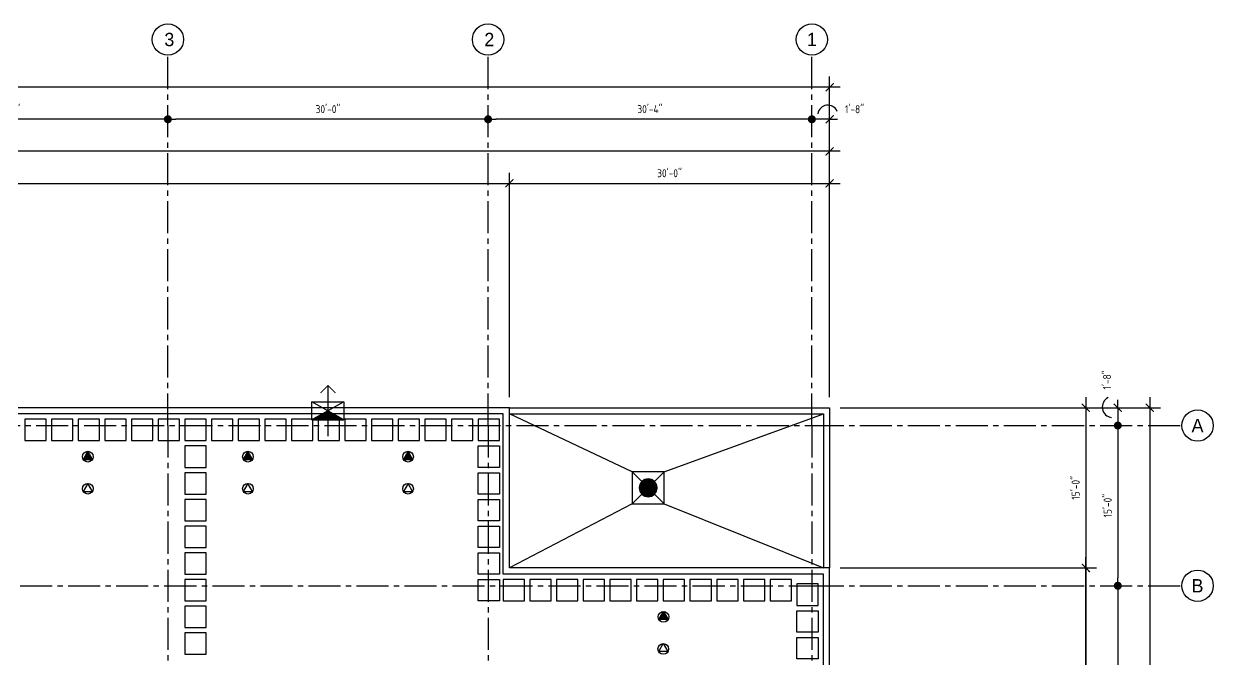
# Model space of a CAD drawing. Header units: inches. Extents: x 5893 to 9323, y 5265 to 7121.
# Drawn here: x 7986 to 9323, y 6408 to 7121 of the extents above; entities that cross this region are included whole.
import ezdxf
from ezdxf.enums import TextEntityAlignment as Align

# ---------------------------------------------------------------- set-up
doc = ezdxf.new("R2010")
doc.units = ezdxf.units.IN
doc.header["$LTSCALE"] = 48
doc.header["$MEASUREMENT"] = 0
doc.linetypes.add('CENTER2', pattern=[1.125, 0.75, -0.125, 0.125, -0.125])
doc.layers.get('0').update_dxf_attribs({"linetype": 'CONTINUOUS'})
doc.layers.get('DEFPOINTS').update_dxf_attribs({"linetype": 'CONTINUOUS'})
for name, color, linetype in [('A_0_BLDGRD', 35, 'CENTER2'), ('A_0_COL-GRID', 40, 'CONTINUOUS'), ('A_0_DIMGRD', 9, 'CENTER2'), ('A_0_DIMTXT_8', 4, 'CONTINUOUS'), ('A_0_DIMTXT_MAIN', 4, 'CONTINUOUS'), ('A_0_DIMTXT_MINOR', 4, 'CONTINUOUS'), ('A_8-9_COPING', 1, 'CONTINUOUS'), ('A_9_CW_COPING', 2, 'CONTINUOUS'), ('A_MS_DRAINS', 7, 'CONTINUOUS'), ('A_MS_HATCH', 6, 'CONTINUOUS'), ('A_MS_PAVERS', 1, 'CONTINUOUS'), ('A_MS_SLOPE_V', 1, 'CONTINUOUS')]:
    doc.layers.add(name, color=color, linetype=linetype)
doc.styles.add('ARCHITXT', font='architxt.shx')
doc.styles.add('AVANT', font='AVGARDN.TTF')
doc.dimstyles.new('DOT', dxfattribs={"dimscale": 96, "dimtxt": 0.09375, "dimasz": 0.09375, "dimexe": 0.125, "dimexo": 0.125, "dimgap": 0.0625, "dimtad": 1, "dimdec": 6, "dimzin": 3, "dimdsep": 46, "dimlunit": 4, "dimtxsty": 'ARCHITXT', "dimblk1": 'DOT', "dimblk2": 'DOT', "dimsah": 1, "dimcen": 0, "dimdle": 0.125, "dimse1": 1, "dimclrd": 256, "dimclre": 256, "dimclrt": 256, "dimadec": 0, "dimazin": 0, "dimtfac": 1, "dimtdec": 6, "dimtmove": 2, "dimatfit": 3, "dimldrblk": 'DOT', "dimfxl": 1, "dimfrac": 2, "dimtolj": 1, "dimtzin": 3, "dimarcsym": 0})
doc.dimstyles.new('TICK', dxfattribs={"dimscale": 96, "dimtxt": 0.09375, "dimasz": 0.09375, "dimexe": 0.125, "dimexo": 0.125, "dimgap": 0.0625, "dimtad": 1, "dimdec": 6, "dimzin": 3, "dimdsep": 46, "dimlunit": 4, "dimtxsty": 'ARCHITXT', "dimblk1": 'ARCHTICK', "dimblk2": 'ARCHTICK', "dimsah": 1, "dimcen": 0, "dimdle": 0.125, "dimclrd": 256, "dimclre": 256, "dimclrt": 256, "dimadec": 0, "dimazin": 0, "dimtfac": 1, "dimtdec": 6, "dimtmove": 2, "dimatfit": 3, "dimldrblk": 'ARCHTICK', "dimfxl": 1, "dimfrac": 2, "dimtolj": 1, "dimtzin": 3, "dimarcsym": 0})
doc.dimstyles.new('TICKDOT', dxfattribs={"dimscale": 96, "dimtxt": 0.09375, "dimasz": 0.09375, "dimexe": 0.125, "dimexo": 0.125, "dimgap": 0.0625, "dimtad": 1, "dimdec": 6, "dimzin": 3, "dimdsep": 46, "dimlunit": 4, "dimtxsty": 'ARCHITXT', "dimblk1": 'ARCHTICK', "dimblk2": 'DOT', "dimsah": 1, "dimcen": 0, "dimdle": 0.125, "dimclrd": 256, "dimclre": 256, "dimclrt": 256, "dimadec": 0, "dimazin": 0, "dimtfac": 1, "dimtdec": 6, "dimtmove": 2, "dimatfit": 3, "dimldrblk": 'ARCHTICK', "dimfxl": 1, "dimfrac": 2, "dimtolj": 1, "dimtzin": 3, "dimarcsym": 0})

# ---------------------------------------------------------------- blocks, each defined once
blk = doc.blocks.new('SD-6X24')
at = {"layer": 'A_MS_HATCH'}
h = blk.add_hatch(dxfattribs=at)
h.set_pattern_fill('ANSI37', color=256, scale=4, angle=270, style=0)
h.set_pattern_definition([(315, (-6969.3838, -6302.17434), (0.35355339, 0.35355339), []), (45, (-6969.3838, -6302.17434), (-0.35355339, 0.35355339), [])])
h.paths.add_polyline_path([(-18, -10), (0, 0), (18, -10)])
at = {"layer": 'A_MS_DRAINS'}
for p, q in [((0, 28.5), (0, -28.5)), ((-18, 10), (0, 0)), ((0, 0), (18, 10))]:
    blk.add_line(p, q, dxfattribs=at)
at = {"layer": 'A_MS_DRAINS', "const_width": 1}
blk.add_lwpolyline([(-8.5, 20), (0, 28.5), (8.5, 20)], dxfattribs=at)
at = {"layer": 'A_MS_DRAINS'}
for points in [[(-18, -10), (18, -10), (18, 10), (-18, 10)], [(-18, -10), (0, 0), (18, -10)]]:
    blk.add_lwpolyline(points, close=True, dxfattribs=at)
blk = doc.blocks.new('RD-20DIA')
at = {"layer": 'A_MS_HATCH'}
h = blk.add_hatch(dxfattribs=at)
h.set_pattern_fill('ANSI37', color=256, scale=4, angle=90, style=0)
h.set_pattern_definition([(135, (-6240, -5706), (-0.35355339, -0.35355339), []), (225, (-6240, -5706), (0.35355339, -0.35355339), [])])
edge = h.paths.add_edge_path()
edge.add_arc((0, 0), 10, 0, 360)
at = {"layer": 'A_MS_DRAINS', "color": 30}
for p, q in [((-18, -18), (18, 18)), ((18, -18), (-18, 18))]:
    blk.add_line(p, q, dxfattribs=at)
at = {"layer": 'A_MS_DRAINS'}
blk.add_lwpolyline([(18, -18), (-18, -18), (-18, 18), (18, 18)], close=True, dxfattribs=at)
blk.add_circle((0, 0), 10, dxfattribs=at)
blk = doc.blocks.new('_ARCHTICK')
at = {"color": 0, "linetype": 'ByBlock', "const_width": 0.15}
blk.add_lwpolyline([(-0.5, -0.5), (0.5, 0.5)], dxfattribs=at)
blk = doc.blocks.new('*D29')
at = {"layer": 'A_0_DIMTXT_MAIN', "lineweight": -2, "transparency": 16777216}
for p, q in [((6324, 6702), (6324, 7062)), ((8892, 6702), (8892, 7062)), ((8904, 7050), (6312, 7050))]:
    blk.add_line(p, q, dxfattribs=at)
at = {"layer": 'DEFPOINTS', "color": 0, "transparency": 16777216}
for p in [(6324, 7050), (6324, 6690), (8892, 6690)]:
    blk.add_point(p, dxfattribs=at)
at = {"layer": 'A_0_DIMTXT_MAIN', "lineweight": -2, "transparency": 16777216, "xscale": 9, "yscale": 9, "zscale": 9, "rotation": 180}
blk.add_blockref('_ARCHTICK', (6324, 7050), dxfattribs=at)
at = {"layer": 'A_0_DIMTXT_MAIN', "lineweight": -2, "transparency": 16777216, "xscale": 9, "yscale": 9, "zscale": 9}
blk.add_blockref('_ARCHTICK', (8892, 7050), dxfattribs=at)
at = {"layer": 'A_0_DIMTXT_MAIN', "transparency": 16777216, "insert": (7608, 7061.4), "char_height": 9, "attachment_point": 5, "style": 'ARCHITXT'}
blk.add_mtext('\\A1;214\'-0"', dxfattribs=at)
blk = doc.blocks.new('_DOT')
at = {"color": 0, "linetype": 'ByBlock'}
blk.add_line((-0.5, 0), (-1, 0), dxfattribs=at)
at = {"color": 0, "linetype": 'ByBlock', "const_width": 0.5}
blk.add_lwpolyline([(-0.25, 0, 1), (0.25, 0, 1)], format="xyb", close=True, dxfattribs=at)
blk = doc.blocks.new('*D35')
at = {"layer": 'A_0_DIMTXT_MAIN', "lineweight": -2, "transparency": 16777216}
blk.add_line((8139, 7014), (7797, 7014), dxfattribs=at)
at = {"layer": 'DEFPOINTS', "color": 0, "transparency": 16777216}
for p in [(7788, 7014), (7788, 7014), (8148, 7014)]:
    blk.add_point(p, dxfattribs=at)
at = {"layer": 'A_0_DIMTXT_MAIN', "lineweight": -2, "transparency": 16777216, "xscale": 9, "yscale": 9, "zscale": 9, "rotation": 180}
blk.add_blockref('_DOT', (7788, 7014), dxfattribs=at)
at = {"layer": 'A_0_DIMTXT_MAIN', "lineweight": -2, "transparency": 16777216, "xscale": 9, "yscale": 9, "zscale": 9}
blk.add_blockref('_DOT', (8148, 7014), dxfattribs=at)
at = {"layer": 'A_0_DIMTXT_MAIN', "transparency": 16777216, "insert": (7968, 7025.4), "char_height": 9, "attachment_point": 5, "style": 'ARCHITXT'}
blk.add_mtext('\\A1;30\'-0"', dxfattribs=at)
blk = doc.blocks.new('*D36')
at = {"layer": 'A_0_DIMTXT_MAIN', "lineweight": -2, "transparency": 16777216}
blk.add_line((8499, 7014), (8157, 7014), dxfattribs=at)
at = {"layer": 'DEFPOINTS', "color": 0, "transparency": 16777216}
for p in [(8148, 7014), (8148, 7014), (8508, 7014)]:
    blk.add_point(p, dxfattribs=at)
at = {"layer": 'A_0_DIMTXT_MAIN', "lineweight": -2, "transparency": 16777216, "xscale": 9, "yscale": 9, "zscale": 9, "rotation": 180}
blk.add_blockref('_DOT', (8148, 7014), dxfattribs=at)
at = {"layer": 'A_0_DIMTXT_MAIN', "lineweight": -2, "transparency": 16777216, "xscale": 9, "yscale": 9, "zscale": 9}
blk.add_blockref('_DOT', (8508, 7014), dxfattribs=at)
at = {"layer": 'A_0_DIMTXT_MAIN', "transparency": 16777216, "insert": (8328, 7025.4), "char_height": 9, "attachment_point": 5, "style": 'ARCHITXT'}
blk.add_mtext('\\A1;30\'-0"', dxfattribs=at)
blk = doc.blocks.new('*D37')
at = {"layer": 'A_0_DIMTXT_MAIN', "lineweight": -2, "transparency": 16777216}
blk.add_line((8863, 7014), (8517, 7014), dxfattribs=at)
at = {"layer": 'DEFPOINTS', "color": 0, "transparency": 16777216}
for p in [(8508, 7014), (8508, 7014), (8872, 7014)]:
    blk.add_point(p, dxfattribs=at)
at = {"layer": 'A_0_DIMTXT_MAIN', "lineweight": -2, "transparency": 16777216, "xscale": 9, "yscale": 9, "zscale": 9, "rotation": 180}
blk.add_blockref('_DOT', (8508, 7014), dxfattribs=at)
at = {"layer": 'A_0_DIMTXT_MAIN', "lineweight": -2, "transparency": 16777216, "xscale": 9, "yscale": 9, "zscale": 9}
blk.add_blockref('_DOT', (8872, 7014), dxfattribs=at)
at = {"layer": 'A_0_DIMTXT_MAIN', "transparency": 16777216, "insert": (8690, 7025.4), "char_height": 9, "attachment_point": 5, "style": 'ARCHITXT'}
blk.add_mtext('\\A1;30\'-4"', dxfattribs=at)
blk = doc.blocks.new('*D38')
at = {"layer": 'A_0_DIMTXT_MAIN', "lineweight": -2, "transparency": 16777216}
for p, q in [((8863, 7014), (8854, 7014)), ((8892, 7014), (8872, 7014)), ((8892, 7014), (8901, 7014))]:
    blk.add_line(p, q, dxfattribs=at)
at = {"layer": 'DEFPOINTS', "color": 0, "transparency": 16777216}
for p in [(8872, 7014), (8872, 7014), (8892, 7014)]:
    blk.add_point(p, dxfattribs=at)
at = {"layer": 'A_0_DIMTXT_MAIN', "lineweight": -2, "transparency": 16777216, "xscale": 9, "yscale": 9, "zscale": 9}
blk.add_blockref('_DOT', (8872, 7014), dxfattribs=at)
at = {"layer": 'A_0_DIMTXT_MAIN', "lineweight": -2, "transparency": 16777216, "xscale": 9, "yscale": 9, "zscale": 9, "rotation": 180}
blk.add_blockref('_ARCHTICK', (8892, 7014), dxfattribs=at)
at = {"layer": 'A_0_DIMTXT_MAIN', "transparency": 16777216, "insert": (8920, 7025.3), "char_height": 9, "attachment_point": 5, "style": 'ARCHITXT'}
blk.add_mtext('\\A1;1\'-8"', dxfattribs=at)
blk = doc.blocks.new('*D40')
at = {"layer": 'A_0_DIMTXT_MINOR', "lineweight": -2, "transparency": 16777216}
for p, q in [((6684, 6702), (6684, 6990)), ((8904, 6978), (6672, 6978))]:
    blk.add_line(p, q, dxfattribs=at)
at = {"layer": 'DEFPOINTS', "color": 0, "transparency": 16777216}
for p in [(6684, 6978), (8892, 6978), (6684, 6690)]:
    blk.add_point(p, dxfattribs=at)
at = {"layer": 'A_0_DIMTXT_MINOR', "lineweight": -2, "transparency": 16777216, "xscale": 9, "yscale": 9, "zscale": 9, "rotation": 180}
blk.add_blockref('_ARCHTICK', (6684, 6978), dxfattribs=at)
at = {"layer": 'A_0_DIMTXT_MINOR', "lineweight": -2, "transparency": 16777216, "xscale": 9, "yscale": 9, "zscale": 9}
blk.add_blockref('_ARCHTICK', (8892, 6978), dxfattribs=at)
at = {"layer": 'A_0_DIMTXT_MINOR', "transparency": 16777216, "insert": (7609.8, 6989.4), "char_height": 9, "attachment_point": 5, "style": 'ARCHITXT'}
blk.add_mtext('\\A1;184\'-0"', dxfattribs=at)
blk = doc.blocks.new('*D43')
at = {"layer": 'A_0_DIMTXT_MAIN', "lineweight": -2, "transparency": 16777216}
for p, q in [((9252, 6702), (9252, 5298)), ((8904, 6690), (9264, 6690)), ((8904, 5310), (9264, 5310))]:
    blk.add_line(p, q, dxfattribs=at)
at = {"layer": 'DEFPOINTS', "color": 0, "transparency": 16777216}
for p in [(8892, 6690), (8892, 5310), (9252, 5310)]:
    blk.add_point(p, dxfattribs=at)
at = {"layer": 'A_0_DIMTXT_MAIN', "lineweight": -2, "transparency": 16777216, "xscale": 9, "yscale": 9, "zscale": 9}
for p, rotation in [((9252, 6690), 90), ((9252, 5310), 270)]:
    blk.add_blockref('_ARCHTICK', p, dxfattribs=dict(at, rotation=rotation))
at = {"layer": 'A_0_DIMTXT_MAIN', "transparency": 16777216, "insert": (9240.6, 6000), "char_height": 9, "attachment_point": 5, "rotation": 90, "style": 'ARCHITXT'}
blk.add_mtext('\\A1;115\'-0"', dxfattribs=at)
blk = doc.blocks.new('*D45')
at = {"layer": 'A_0_DIMTXT_MAIN', "lineweight": -2, "transparency": 16777216}
blk.add_line((9216, 6661), (9216, 6499), dxfattribs=at)
at = {"layer": 'DEFPOINTS', "color": 0, "transparency": 16777216}
for p in [(9216, 6670), (9216, 6490), (9216, 6490)]:
    blk.add_point(p, dxfattribs=at)
at = {"layer": 'A_0_DIMTXT_MAIN', "lineweight": -2, "transparency": 16777216, "xscale": 9, "yscale": 9, "zscale": 9}
for p, rotation in [((9216, 6670), 90), ((9216, 6490), 270)]:
    blk.add_blockref('_DOT', p, dxfattribs=dict(at, rotation=rotation))
at = {"layer": 'A_0_DIMTXT_MAIN', "transparency": 16777216, "insert": (9204.6, 6580), "char_height": 9, "attachment_point": 5, "rotation": 90, "style": 'ARCHITXT'}
blk.add_mtext('\\A1;15\'-0"', dxfattribs=at)
blk = doc.blocks.new('*D47')
at = {"layer": 'A_0_DIMTXT_8', "lineweight": -2, "transparency": 16777216}
for p, q in [((9180, 6702), (9180, 6498)), ((8904, 6510), (9192, 6510))]:
    blk.add_line(p, q, dxfattribs=at)
at = {"layer": 'DEFPOINTS', "color": 0, "transparency": 16777216}
for p in [(9180, 6690), (8892, 6510), (9180, 6510)]:
    blk.add_point(p, dxfattribs=at)
at = {"layer": 'A_0_DIMTXT_8', "lineweight": -2, "transparency": 16777216, "xscale": 9, "yscale": 9, "zscale": 9}
for p, rotation in [((9180, 6690), 90), ((9180, 6510), 270)]:
    blk.add_blockref('_ARCHTICK', p, dxfattribs=dict(at, rotation=rotation))
at = {"layer": 'A_0_DIMTXT_8', "transparency": 16777216, "insert": (9168.6, 6600), "char_height": 9, "attachment_point": 5, "rotation": 90, "style": 'ARCHITXT'}
blk.add_mtext('\\A1;15\'-0"', dxfattribs=at)
blk = doc.blocks.new('*D48')
at = {"layer": 'A_0_DIMTXT_8', "lineweight": -2, "transparency": 16777216}
blk.add_line((9180, 6522), (9180, 5478), dxfattribs=at)
at = {"layer": 'DEFPOINTS', "color": 0, "transparency": 16777216}
for p in [(9180, 6510), (9180, 5490), (9180, 5490)]:
    blk.add_point(p, dxfattribs=at)
at = {"layer": 'A_0_DIMTXT_8', "lineweight": -2, "transparency": 16777216, "xscale": 9, "yscale": 9, "zscale": 9}
for p, rotation in [((9180, 6510), 90), ((9180, 5490), 270)]:
    blk.add_blockref('_ARCHTICK', p, dxfattribs=dict(at, rotation=rotation))
at = {"layer": 'A_0_DIMTXT_8', "transparency": 16777216, "insert": (9168.6, 6000), "char_height": 9, "attachment_point": 5, "rotation": 90, "style": 'ARCHITXT'}
blk.add_mtext('\\A1;85\'-0"', dxfattribs=at)
blk = doc.blocks.new('*D50')
at = {"layer": 'A_0_DIMTXT_MAIN', "lineweight": -2, "transparency": 16777216}
for p, q in [((9216, 6690), (9216, 6699)), ((9216, 6690), (9216, 6670)), ((9216, 6661), (9216, 6652))]:
    blk.add_line(p, q, dxfattribs=at)
at = {"layer": 'DEFPOINTS', "color": 0, "transparency": 16777216}
for p in [(9216, 6690), (9216, 6670), (9216, 6670)]:
    blk.add_point(p, dxfattribs=at)
at = {"layer": 'A_0_DIMTXT_MAIN', "lineweight": -2, "transparency": 16777216, "xscale": 9, "yscale": 9, "zscale": 9}
for name, p, rotation in [('_ARCHTICK', (9216, 6690), 270), ('_DOT', (9216, 6670), 90)]:
    blk.add_blockref(name, p, dxfattribs=dict(at, rotation=rotation))
at = {"layer": 'A_0_DIMTXT_MAIN', "transparency": 16777216, "insert": (9203.9, 6721.2), "char_height": 9, "attachment_point": 5, "rotation": 90, "style": 'ARCHITXT'}
blk.add_mtext('\\A1;1\'-8"', dxfattribs=at)
blk = doc.blocks.new('*D59')
at = {"layer": 'A_0_DIMTXT_8', "lineweight": -2, "transparency": 16777216}
for p, q in [((8532, 6702), (8532, 6954)), ((6672, 6942), (8544, 6942))]:
    blk.add_line(p, q, dxfattribs=at)
at = {"layer": 'DEFPOINTS', "color": 0, "transparency": 16777216}
for p in [(6684, 6942), (8532, 6942), (8532, 6690)]:
    blk.add_point(p, dxfattribs=at)
at = {"layer": 'A_0_DIMTXT_8', "lineweight": -2, "transparency": 16777216, "xscale": 9, "yscale": 9, "zscale": 9, "rotation": 180}
blk.add_blockref('_ARCHTICK', (6684, 6942), dxfattribs=at)
at = {"layer": 'A_0_DIMTXT_8', "lineweight": -2, "transparency": 16777216, "xscale": 9, "yscale": 9, "zscale": 9}
blk.add_blockref('_ARCHTICK', (8532, 6942), dxfattribs=at)
at = {"layer": 'A_0_DIMTXT_8', "transparency": 16777216, "insert": (7608, 6953.4), "char_height": 9, "attachment_point": 5, "style": 'ARCHITXT'}
blk.add_mtext('\\A1;154\'-0"', dxfattribs=at)
blk = doc.blocks.new('*D60')
at = {"layer": 'A_0_DIMTXT_8', "lineweight": -2, "transparency": 16777216}
for p, q in [((8892, 6702), (8892, 6954)), ((8520, 6942), (8904, 6942))]:
    blk.add_line(p, q, dxfattribs=at)
at = {"layer": 'DEFPOINTS', "color": 0, "transparency": 16777216}
for p in [(8892, 6942), (8532, 6690), (8892, 6690)]:
    blk.add_point(p, dxfattribs=at)
at = {"layer": 'A_0_DIMTXT_8', "lineweight": -2, "transparency": 16777216, "xscale": 9, "yscale": 9, "zscale": 9, "rotation": 180}
blk.add_blockref('_ARCHTICK', (8532, 6942), dxfattribs=at)
at = {"layer": 'A_0_DIMTXT_8', "lineweight": -2, "transparency": 16777216, "xscale": 9, "yscale": 9, "zscale": 9}
blk.add_blockref('_ARCHTICK', (8892, 6942), dxfattribs=at)
at = {"layer": 'A_0_DIMTXT_8', "transparency": 16777216, "insert": (8712, 6953.4), "char_height": 9, "attachment_point": 5, "style": 'ARCHITXT'}
blk.add_mtext('\\A1;30\'-0"', dxfattribs=at)
blk = doc.blocks.new('*D61')
at = {"layer": 'A_0_DIMTXT_8', "lineweight": -2, "transparency": 16777216}
for p, q in [((9180, 6702), (9180, 6498)), ((8904, 6690), (9192, 6690)), ((8904, 6510), (9192, 6510))]:
    blk.add_line(p, q, dxfattribs=at)
at = {"layer": 'DEFPOINTS', "color": 0, "transparency": 16777216}
for p in [(8892, 6690), (8892, 6510), (9180, 6510)]:
    blk.add_point(p, dxfattribs=at)
at = {"layer": 'A_0_DIMTXT_8', "lineweight": -2, "transparency": 16777216, "xscale": 9, "yscale": 9, "zscale": 9}
for p, rotation in [((9180, 6690), 90), ((9180, 6510), 270)]:
    blk.add_blockref('_ARCHTICK', p, dxfattribs=dict(at, rotation=rotation))
at = {"layer": 'A_0_DIMTXT_8', "transparency": 16777216, "insert": (9168.6, 6600), "char_height": 9, "attachment_point": 5, "rotation": 90, "style": 'ARCHITXT'}
blk.add_mtext('\\A1;15\'-0"', dxfattribs=at)
blk = doc.blocks.new('*D15')
at = {"layer": 'A_0_DIMTXT_8', "lineweight": -2, "transparency": 16777216}
blk.add_line((9180, 5478), (9180, 6522), dxfattribs=at)
at = {"layer": 'DEFPOINTS', "color": 0, "transparency": 16777216}
for p in [(9180, 6510), (9180, 6510), (9180, 5490)]:
    blk.add_point(p, dxfattribs=at)
at = {"layer": 'A_0_DIMTXT_8', "lineweight": -2, "transparency": 16777216, "xscale": 9, "yscale": 9, "zscale": 9}
for p, rotation in [((9180, 6510), 90), ((9180, 5490), 270)]:
    blk.add_blockref('_ARCHTICK', p, dxfattribs=dict(at, rotation=rotation))
at = {"layer": 'A_0_DIMTXT_8', "transparency": 16777216, "insert": (9168.6, 6000), "char_height": 9, "attachment_point": 5, "rotation": 90, "style": 'ARCHITXT'}
blk.add_mtext('\\A1;85\'-0"', dxfattribs=at)
blk = doc.blocks.new('*D16')
at = {"layer": 'A_0_DIMTXT_MAIN', "lineweight": -2, "transparency": 16777216}
blk.add_line((9216, 6481), (9216, 6219), dxfattribs=at)
at = {"layer": 'DEFPOINTS', "color": 0, "transparency": 16777216}
for p in [(9216, 6490), (9216, 6210), (9216, 6210)]:
    blk.add_point(p, dxfattribs=at)
at = {"layer": 'A_0_DIMTXT_MAIN', "lineweight": -2, "transparency": 16777216, "xscale": 9, "yscale": 9, "zscale": 9}
for p, rotation in [((9216, 6490), 90), ((9216, 6210), 270)]:
    blk.add_blockref('_DOT', p, dxfattribs=dict(at, rotation=rotation))
at = {"layer": 'A_0_DIMTXT_MAIN', "transparency": 16777216, "insert": (9204.6, 6350), "char_height": 9, "attachment_point": 5, "rotation": 90, "style": 'ARCHITXT'}
blk.add_mtext('\\A1;23\'-4"', dxfattribs=at)
blk = doc.blocks.new('grid-bbl')
at = {"color": 1, "linetype": 'Continuous'}
blk.add_circle((0, 0.25), 0.184, dxfattribs=at)
at = {"style": 'AVANT'}
blk.add_attdef('-', text='', height=0.156, dxfattribs=at).set_placement((0, 0.25), align=Align.MIDDLE_CENTER)

msp = doc.modelspace()

# ---------------------------------------------------------------- hatches: boundary and pattern name
at = {"layer": 'A_MS_HATCH'}
h = msp.add_hatch(dxfattribs=at)
h.set_pattern_fill('ANSI37', color=9, scale=4, angle=90, style=0)
h.set_pattern_definition([(135, (2979.64896, 48.86584), (-0.35355339, -0.35355339), []), (225, (2979.64896, 48.86584), (0.35355339, -0.35355339), [])])
h.paths.add_polyline_path([(8063.1961524, 6632), (8058, 6641), (8052.8038476, 6632)])
h = msp.add_hatch(dxfattribs=at)
h.set_pattern_fill('ANSI37', color=9, scale=4, angle=90, style=0)
h.set_pattern_definition([(135, (3159.64896, 48.86584), (-0.35355339, -0.35355339), []), (225, (3159.64896, 48.86584), (0.35355339, -0.35355339), [])])
h.paths.add_polyline_path([(8243.1961524, 6632), (8238, 6641), (8232.8038476, 6632)])
h = msp.add_hatch(dxfattribs=at)
h.set_pattern_fill('ANSI37', color=9, scale=4, angle=90, style=0)
h.set_pattern_definition([(135, (3339.64896, 48.86584), (-0.35355339, -0.35355339), []), (225, (3339.64896, 48.86584), (0.35355339, -0.35355339), [])])
h.paths.add_polyline_path([(8423.1961524, 6632), (8418, 6641), (8412.8038476, 6632)])
h = msp.add_hatch(dxfattribs=at)
h.set_pattern_fill('ANSI37', color=9, scale=4, angle=180, style=0)
h.set_pattern_definition([(45, (13783.62156, -131.13416), (0.35355339, -0.35355339), []), (315, (13783.62156, -131.13416), (-0.35355339, -0.35355339), [])])
h.paths.add_polyline_path([(8700.0743621, 6452), (8705.2705145, 6461), (8710.466667, 6452)])

# ---------------------------------------------------------------- linework, layer by layer
at = {"layer": 'A_0_BLDGRD'}
for p, q in [((6704, 6670), (8872, 6670)), ((6704, 6670), (8872, 6670)), ((8148, 6670), (8148, 5330)), ((8148, 6670), (8148, 5330)), ((8508, 6670), (8508, 5330)), ((8508, 6670), (8508, 5330)), ((8872, 6670), (8872, 5330)), ((8872, 6670), (8872, 5330)), ((6524, 6490), (8872, 6490)), ((6524, 6490), (8872, 6490))]:
    msp.add_line(p, q, dxfattribs=at)
at = {"layer": 'A_0_DIMGRD'}
for p, q in [((8148, 6670), (8148, 7086)), ((8508, 6670), (8508, 7086)), ((8872, 6670), (8872, 7086)), ((8872, 6670), (9288, 6670)), ((8872, 6490), (9288, 6490))]:
    msp.add_line(p, q, dxfattribs=at)
at = {"layer": 'A_0_DIMTXT_MAIN'}
for centre, radius, start, end in [((8890.0209375, 7018.4247308), 11.4716127, 22.8038746958, 171.4361783011), ((9210.439414, 6690.6936035), 11.8722715, 116.6841240512, 263.3457629737)]:
    msp.add_arc(centre, radius, start, end, dxfattribs=at)
at = {"layer": 'A_8-9_COPING'}
for points in [[(8532, 6690), (8892, 6690), (8892, 6510)], [(8532, 6683), (8885, 6683), (8885, 6510)]]:
    msp.add_lwpolyline(points, dxfattribs=at)
at = {"layer": 'A_9_CW_COPING'}
for points in [[(6504, 5674.5), (6504, 5490), (6684, 5490), (6684, 5310), (8532, 5310), (8532, 5490), (8892, 5490), (8892, 6510), (8532, 6510), (8532, 6690), (6684, 6690), (6684, 6510), (6504, 6510), (6504, 6325.5)], [(6511, 5674.5), (6511, 5497), (6691, 5497), (6691, 5317), (8525, 5317), (8525, 5497), (8885, 5497), (8885, 6503), (8525, 6503), (8525, 6683), (6691, 6683), (6691, 6503), (6511, 6503), (6511, 6325.5)]]:
    msp.add_lwpolyline(points, dxfattribs=at)
at = {"layer": 'A_MS_DRAINS', "color": 3}
for points in [[(8063.1961524, 6632), (8058, 6641), (8052.8038476, 6632)], [(8243.1961524, 6632), (8238, 6641), (8232.8038476, 6632)], [(8423.1961524, 6632), (8418, 6641), (8412.8038476, 6632)], [(8063.1961524, 6596), (8058, 6605), (8052.8038476, 6596)], [(8243.1961524, 6596), (8238, 6605), (8232.8038476, 6596)], [(8423.1961524, 6596), (8418, 6605), (8412.8038476, 6596)], [(8700.0743621, 6452), (8705.2705145, 6461), (8710.466667, 6452)], [(8699.8038476, 6416.0061013), (8705, 6425.0061013), (8710.1961524, 6416.0061013)]]:
    msp.add_lwpolyline(points, close=True, dxfattribs=at)
for centre in [(8058, 6635), (8238, 6635), (8418, 6635), (8058, 6599), (8238, 6599), (8418, 6599), (8705.2705145, 6455), (8705, 6419.0061013)]:
    msp.add_circle(centre, 6, dxfattribs=at)
at = {"layer": 'A_MS_PAVERS'}
for points in [[(7987, 6677), (7987, 6653), (8011, 6653), (8011, 6677)], [(8017, 6677), (8017, 6653), (8041, 6653), (8041, 6677)], [(8047, 6677), (8047, 6653), (8071, 6653), (8071, 6677)], [(8077, 6677), (8077, 6653), (8101, 6653), (8101, 6677)], [(8107, 6677), (8107, 6653), (8131, 6653), (8131, 6677)], [(8137, 6677), (8137, 6653), (8161, 6653), (8161, 6677)], [(8167, 6677), (8167, 6653), (8191, 6653), (8191, 6677)], [(8197, 6677), (8197, 6653), (8221, 6653), (8221, 6677)], [(8227, 6677), (8227, 6653), (8251, 6653), (8251, 6677)], [(8257, 6677), (8257, 6653), (8281, 6653), (8281, 6677)], [(8287, 6677), (8287, 6653), (8311, 6653), (8311, 6677)], [(8317, 6677), (8317, 6653), (8341, 6653), (8341, 6677)], [(8347, 6677), (8347, 6653), (8371, 6653), (8371, 6677)], [(8377, 6677), (8377, 6653), (8401, 6653), (8401, 6677)], [(8407, 6677), (8407, 6653), (8431, 6653), (8431, 6677)], [(8437, 6677), (8437, 6653), (8461, 6653), (8461, 6677)], [(8467, 6677), (8467, 6653), (8491, 6653), (8491, 6677)], [(8497, 6677), (8497, 6653), (8521, 6653), (8521, 6677)], [(8167, 6647), (8167, 6623), (8191, 6623), (8191, 6647)], [(8521, 6623), (8497, 6623), (8497, 6647), (8521, 6647)], [(8167, 6617), (8167, 6593), (8191, 6593), (8191, 6617)], [(8521, 6593), (8497, 6593), (8497, 6617), (8521, 6617)], [(8167, 6587), (8167, 6563), (8191, 6563), (8191, 6587)], [(8521, 6563), (8497, 6563), (8497, 6587), (8521, 6587)], [(8167, 6557), (8167, 6533), (8191, 6533), (8191, 6557)], [(8521, 6533), (8497, 6533), (8497, 6557), (8521, 6557)], [(8167, 6527), (8167, 6503), (8191, 6503), (8191, 6527)], [(8521, 6503), (8497, 6503), (8497, 6527), (8521, 6527)], [(8167, 6497), (8167, 6473), (8191, 6473), (8191, 6497)], [(8521, 6473), (8497, 6473), (8497, 6497), (8521, 6497)], [(8549, 6473), (8549, 6497), (8525, 6497), (8525, 6473)], [(8579, 6473), (8579, 6497), (8555, 6497), (8555, 6473)], [(8609, 6473), (8609, 6497), (8585, 6497), (8585, 6473)], [(8639, 6473), (8639, 6497), (8615, 6497), (8615, 6473)], [(8669, 6473), (8669, 6497), (8645, 6497), (8645, 6473)], [(8699, 6473), (8699, 6497), (8675, 6497), (8675, 6473)], [(8729, 6473), (8729, 6497), (8705, 6497), (8705, 6473)], [(8759, 6473), (8759, 6497), (8735, 6497), (8735, 6473)], [(8789, 6473), (8789, 6497), (8765, 6497), (8765, 6473)], [(8819, 6473), (8819, 6497), (8795, 6497), (8795, 6473)], [(8849, 6473), (8849, 6497), (8825, 6497), (8825, 6473)], [(8879, 6468), (8879, 6492), (8855, 6492), (8855, 6468)], [(8167, 6467), (8167, 6443), (8191, 6443), (8191, 6467)], [(8855, 6462), (8879, 6462), (8879, 6438), (8855, 6438)], [(8167, 6437), (8167, 6413), (8191, 6413), (8191, 6437)], [(8855, 6432), (8879, 6432), (8879, 6408), (8855, 6408)]]:
    msp.add_lwpolyline(points, close=True, dxfattribs=at)
at = {"layer": 'A_MS_SLOPE_V'}
for p, q in [((8670, 6618), (8532, 6683)), ((8706, 6618), (8885, 6683)), ((8670, 6582), (8532, 6510)), ((8706, 6582), (8885, 6510))]:
    msp.add_line(p, q, dxfattribs=at)

# ---------------------------------------------------------------- block references
at = {"xscale": -1}
msp.add_blockref('SD-6X24', (8328, 6686.5), dxfattribs=at)
at = {"xscale": -1, "rotation": 180}
msp.add_blockref('RD-20DIA', (8688, 6600), dxfattribs=at)
at = {"layer": 'A_0_COL-GRID'}
ref = msp.add_blockref('grid-bbl', (8148, 7079.625), dxfattribs=dict(at, xscale=96, yscale=96, zscale=96))
ref.add_attrib('-', '3', dxfattribs={"layer": '0', "height": 15, "style": 'AVANT'}).set_placement((8149.6586538, 7103.625), align=Align.MIDDLE_CENTER)
ref = msp.add_blockref('grid-bbl', (8508, 7079.625), dxfattribs=dict(at, xscale=96, yscale=96, zscale=96))
ref.add_attrib('-', '2', dxfattribs={"layer": '0', "height": 15, "style": 'AVANT'}).set_placement((8509.4114011, 7103.625), align=Align.MIDDLE_CENTER)
at = {"layer": 'A_0_COL-GRID', "xscale": 96, "yscale": 96, "zscale": 96}
for p, values in [((8872, 7079.625), {'-': '1'}), ((9305.625, 6646), {'-': 'A'}), ((9305.625, 6466), {'-': 'B'})]:
    msp.add_blockref('grid-bbl', p, dxfattribs=at).add_auto_attribs(values)

# ---------------------------------------------------------------- dimensions: what is measured, and where the dimension line sits
at = {"layer": 'A_0_DIMTXT_8'}
dim = msp.add_linear_dim(base=(8532, 6942), p1=(6684, 6942), p2=(8532, 6690), dimstyle='TICK', dxfattribs=at)
dim.commit()
dim.dimension.update_dxf_attribs({"geometry": '*D59', "text_midpoint": (7608, 6953.3571428571)})
dim = msp.add_linear_dim(base=(8892, 6942), p1=(8532, 6690), p2=(8892, 6690), dimstyle='TICK', override={"dimse1": 1}, dxfattribs=at)
dim.commit()
dim.dimension.update_dxf_attribs({"geometry": '*D60', "text_midpoint": (8712, 6953.3571429)})
for p1, p2, picture, middle in [((9180, 6690), (8892, 6510), '*D47', (9168.6428571, 6600)), ((8892, 6690), (8892, 6510), '*D61', (9168.6428571, 6600)), ((9180, 5490), (9180, 6510), '*D15', (9168.6428571429, 6000))]:
    dim = msp.add_linear_dim(base=(9180, 6510), p1=p1, p2=p2, angle=90, dimstyle='TICK', dxfattribs=at)
    dim.commit()
    dim.dimension.update_dxf_attribs({"geometry": picture, "text_midpoint": middle})
dim = msp.add_linear_dim(base=(9180, 5490), p1=(9180, 6510), p2=(9180, 5490), angle=90, dimstyle='TICK', override={"dimse1": 1}, dxfattribs=at)
dim.commit()
dim.dimension.update_dxf_attribs({"geometry": '*D48', "text_midpoint": (9168.6428571429, 6000)})
at = {"layer": 'A_0_DIMTXT_MAIN'}
dim = msp.add_linear_dim(base=(6324, 7050), p1=(8892, 6690), p2=(6324, 6690), dimstyle='TICK', dxfattribs=at)
dim.commit()
dim.dimension.update_dxf_attribs({"geometry": '*D29', "text_midpoint": (7608, 7061.3571428571)})
for base, p1, p2, picture, middle in [((7788, 7014), (8148, 7014), (7788, 7014), '*D35', (7968, 7025.3571429)), ((8148, 7014), (8508, 7014), (8148, 7014), '*D36', (8328, 7025.3571429)), ((8508, 7014), (8872, 7014), (8508, 7014), '*D37', (8690, 7025.3571429))]:
    dim = msp.add_linear_dim(base=base, p1=p1, p2=p2, dimstyle='DOT', override={"dimse1": 1}, dxfattribs=at)
    dim.commit()
    dim.dimension.update_dxf_attribs({"geometry": picture, "text_midpoint": middle})
dim = msp.add_linear_dim(base=(8872, 7014), p1=(8892, 7014), p2=(8872, 7014), dimstyle='TICKDOT', dxfattribs=at)
dim.commit()
dim.dimension.update_dxf_attribs({"geometry": '*D38', "text_midpoint": (8920.0487295, 7025.3349711), "dimtype": 160})
dim = msp.add_linear_dim(base=(9216, 6670), p1=(9216, 6690), p2=(9216, 6670), angle=90, dimstyle='TICKDOT', dxfattribs=at)
dim.commit()
dim.dimension.update_dxf_attribs({"geometry": '*D50', "text_midpoint": (9203.9355288, 6721.18446), "dimtype": 160})
for base, p1, p2, dimstyle, picture, middle in [((9252, 5310), (8892, 6690), (8892, 5310), 'TICK', '*D43', (9240.6428571428, 6000)), ((9216, 6490), (9216, 6670), (9216, 6490), 'DOT', '*D45', (9204.6428571, 6580)), ((9216, 6210), (9216, 6490), (9216, 6210), 'DOT', '*D16', (9204.6428571, 6350))]:
    dim = msp.add_linear_dim(base=base, p1=p1, p2=p2, angle=90, dimstyle=dimstyle, dxfattribs=at)
    dim.commit()
    dim.dimension.update_dxf_attribs({"geometry": picture, "text_midpoint": middle})
at = {"layer": 'A_0_DIMTXT_MINOR'}
dim = msp.add_linear_dim(base=(6684, 6978), p1=(8892, 6978), p2=(6684, 6690), dimstyle='TICK', override={"dimse1": 1}, dxfattribs=at)
dim.commit()
dim.dimension.update_dxf_attribs({"geometry": '*D40', "text_midpoint": (7609.7500770946, 6989.3571428571), "dimtype": 160})

doc.saveas('drawing.dxf')
